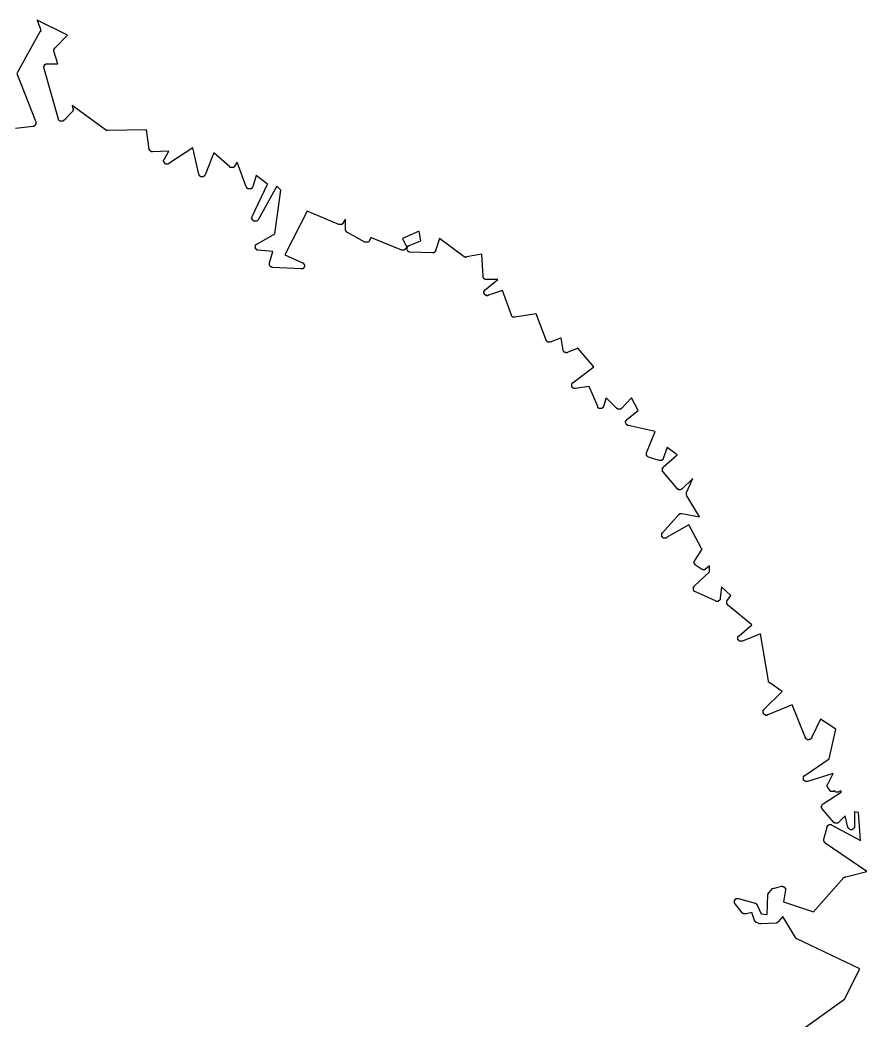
# Model space of a CAD drawing. Header units: metres. Extents: x 12 to 388, y 12 to 220.
# Drawn here: x 314.64 to 327.44, y 103.53 to 118.66 of the extents above; entities that cross this region are included whole.
import ezdxf

# ---------------------------------------------------------------- set-up
doc = ezdxf.new("R2010")
doc.units = ezdxf.units.M

msp = doc.modelspace()

# ---------------------------------------------------------------- linework, layer by layer
msp.add_lwpolyline([(326.07, 103.12), (327.1, 103.86), (327.33, 104.32), (326.38, 104.77), (326.37, 104.77), (326.37, 104.78), (326.36, 104.78), (326.36, 104.79), (326.17, 105.11), (326.1, 105.03), (326.09, 105.02), (326.08, 105.02), (326.08, 105.01), (326.07, 105.01), (325.84, 105), (325.83, 105), (325.82, 105), (325.77, 105.02), (325.76, 105.02), (325.76, 105.03), (325.75, 105.03), (325.75, 105.04), (325.74, 105.04), (325.74, 105.05), (325.7, 105.17), (325.62, 105.15), (325.61, 105.15), (325.6, 105.15), (325.59, 105.15), (325.58, 105.15), (325.57, 105.15), (325.57, 105.16), (325.56, 105.16), (325.45, 105.3), (325.44, 105.31), (325.44, 105.32), (325.44, 105.33), (325.44, 105.34), (325.44, 105.35), (325.44, 105.36), (325.45, 105.36), (325.45, 105.37), (325.46, 105.37), (325.46, 105.38), (325.47, 105.38), (325.48, 105.38), (325.49, 105.38), (325.5, 105.38), (325.75, 105.31), (325.76, 105.31), (325.76, 105.3), (325.77, 105.3), (325.77, 105.29), (325.78, 105.29), (325.78, 105.28), (325.84, 105.15), (325.93, 105.14), (325.94, 105.44), (325.94, 105.45), (325.95, 105.45), (325.95, 105.46), (325.95, 105.47), (325.96, 105.47), (326.01, 105.53), (326.02, 105.53), (326.03, 105.54), (326.04, 105.54), (326.15, 105.57), (326.16, 105.57), (326.17, 105.57), (326.17, 105.56), (326.18, 105.56), (326.19, 105.56), (326.2, 105.55), (326.2, 105.54), (326.21, 105.54), (326.21, 105.53), (326.21, 105.52), (326.21, 105.51), (326.18, 105.33), (326.63, 105.18), (327.09, 105.7), (327.1, 105.7), (327.11, 105.71), (327.12, 105.71), (327.44, 105.79), (326.81, 106.22), (326.81, 106.23), (326.8, 106.23), (326.8, 106.24), (326.79, 106.25), (326.79, 106.26), (326.79, 106.27), (326.79, 106.28), (326.84, 106.46), (326.84, 106.47), (326.84, 106.48), (326.85, 106.48), (326.85, 106.49), (326.86, 106.49), (326.87, 106.5), (326.88, 106.5), (326.89, 106.5), (326.9, 106.5), (326.91, 106.49), (327.34, 106.26), (327.31, 106.68), (327.25, 106.69), (327.25, 106.47), (327.25, 106.46), (327.25, 106.45), (327.24, 106.45), (327.24, 106.44), (327.23, 106.43), (327.22, 106.43), (327.21, 106.42), (327.2, 106.42), (327.19, 106.42), (327.18, 106.43), (327.17, 106.43), (327.17, 106.44), (327.16, 106.44), (327.16, 106.45), (327.15, 106.45), (327.15, 106.46), (327.11, 106.63), (327.01, 106.53), (327, 106.52), (326.99, 106.52), (326.98, 106.52), (326.97, 106.52), (326.96, 106.52), (326.95, 106.52), (326.95, 106.53), (326.94, 106.53), (326.77, 106.73), (326.76, 106.74), (326.76, 106.75), (326.75, 106.76), (326.75, 106.77), (326.76, 106.77), (326.76, 106.78), (326.76, 106.79), (326.77, 106.8), (326.78, 106.81), (327.05, 106.99), (327.05, 107.01), (327.02, 107), (327.01, 106.99), (327, 106.99), (326.99, 106.99), (326.98, 106.99), (326.97, 106.99), (326.96, 107), (326.95, 107.01), (326.94, 107.01), (326.94, 107), (326.93, 107), (326.92, 107), (326.91, 107), (326.9, 107), (326.89, 107), (326.89, 107.01), (326.88, 107.01), (326.88, 107.02), (326.85, 107.06), (326.85, 107.07), (326.84, 107.07), (326.84, 107.08), (326.84, 107.09), (326.84, 107.1), (326.85, 107.11), (326.93, 107.27), (326.54, 107.15), (326.53, 107.15), (326.52, 107.15), (326.51, 107.15), (326.5, 107.16), (326.49, 107.16), (326.49, 107.17), (326.48, 107.17), (326.48, 107.18), (326.48, 107.19), (326.48, 107.2), (326.48, 107.21), (326.48, 107.22), (326.48, 107.23), (326.49, 107.23), (326.49, 107.24), (326.5, 107.24), (326.87, 107.49), (326.97, 107.94), (326.74, 108.09), (326.6, 107.81), (326.6, 107.8), (326.59, 107.8), (326.59, 107.79), (326.58, 107.79), (326.57, 107.79), (326.57, 107.78), (326.56, 107.78), (326.55, 107.78), (326.54, 107.78), (326.53, 107.79), (326.52, 107.79), (326.52, 107.8), (326.51, 107.8), (326.51, 107.81), (326.31, 108.31), (325.94, 108.16), (325.93, 108.16), (325.93, 108.15), (325.92, 108.15), (325.91, 108.15), (325.91, 108.16), (325.9, 108.16), (325.89, 108.16), (325.89, 108.17), (325.88, 108.17), (325.88, 108.18), (325.87, 108.18), (325.87, 108.19), (325.87, 108.2), (325.87, 108.21), (325.87, 108.22), (325.87, 108.23), (325.88, 108.23), (325.88, 108.24), (326.16, 108.51), (325.97, 108.64), (325.96, 108.64), (325.96, 108.65), (325.95, 108.65), (325.95, 108.66), (325.95, 108.67), (325.83, 109.38), (325.56, 109.27), (325.55, 109.27), (325.54, 109.27), (325.53, 109.27), (325.52, 109.27), (325.51, 109.27), (325.51, 109.28), (325.5, 109.28), (325.5, 109.29), (325.49, 109.29), (325.49, 109.3), (325.49, 109.31), (325.49, 109.32), (325.49, 109.33), (325.49, 109.34), (325.5, 109.34), (325.5, 109.35), (325.51, 109.35), (325.7, 109.52), (325.33, 109.82), (325.33, 109.83), (325.32, 109.83), (325.32, 109.84), (325.32, 109.85), (325.32, 109.86), (325.32, 109.87), (325.32, 109.88), (325.33, 109.89), (325.38, 109.96), (325.24, 110.09), (325.22, 109.92), (325.22, 109.91), (325.22, 109.9), (325.21, 109.89), (325.2, 109.88), (325.19, 109.88), (325.19, 109.87), (325.18, 109.87), (325.17, 109.87), (325.16, 109.87), (325.15, 109.88), (324.84, 110.02), (324.83, 110.02), (324.83, 110.03), (324.82, 110.04), (324.82, 110.05), (324.82, 110.06), (324.82, 110.07), (324.82, 110.08), (324.82, 110.09), (324.83, 110.09), (324.83, 110.1), (325.06, 110.32), (325.06, 110.41), (325, 110.36), (324.99, 110.36), (324.99, 110.35), (324.98, 110.35), (324.97, 110.35), (324.96, 110.35), (324.95, 110.36), (324.94, 110.36), (324.85, 110.42), (324.85, 110.43), (324.84, 110.43), (324.84, 110.44), (324.83, 110.44), (324.83, 110.45), (324.83, 110.46), (324.83, 110.47), (324.83, 110.48), (324.84, 110.48), (324.84, 110.49), (324.95, 110.66), (324.94, 110.67), (324.93, 110.68), (324.93, 110.69), (324.75, 111.03), (324.41, 110.84), (324.41, 110.83), (324.4, 110.83), (324.39, 110.83), (324.38, 110.83), (324.37, 110.83), (324.36, 110.83), (324.36, 110.84), (324.35, 110.84), (324.35, 110.85), (324.34, 110.85), (324.34, 110.86), (324.34, 110.87), (324.34, 110.88), (324.34, 110.89), (324.34, 110.9), (324.34, 110.91), (324.35, 110.91), (324.6, 111.19), (324.61, 111.19), (324.61, 111.2), (324.62, 111.2), (324.63, 111.2), (324.64, 111.2), (324.91, 111.15), (324.72, 111.47), (324.71, 111.48), (324.71, 111.49), (324.71, 111.5), (324.71, 111.51), (324.71, 111.52), (324.81, 111.73), (324.64, 111.57), (324.63, 111.57), (324.62, 111.56), (324.61, 111.56), (324.6, 111.56), (324.59, 111.56), (324.59, 111.57), (324.58, 111.57), (324.57, 111.57), (324.57, 111.58), (324.36, 111.83), (324.35, 111.83), (324.35, 111.84), (324.35, 111.85), (324.35, 111.86), (324.35, 111.87), (324.35, 111.88), (324.35, 111.89), (324.36, 111.89), (324.36, 111.9), (324.57, 112.09), (324.42, 112.2), (324.36, 112.03), (324.36, 112.02), (324.35, 112.01), (324.34, 112.01), (324.34, 112), (324.33, 112), (324.32, 112), (324.31, 112), (324.3, 112), (324.14, 112.05), (324.13, 112.06), (324.12, 112.06), (324.12, 112.07), (324.11, 112.08), (324.11, 112.09), (324.11, 112.1), (324.11, 112.11), (324.11, 112.12), (324.24, 112.44), (323.83, 112.53), (323.82, 112.53), (323.82, 112.54), (323.81, 112.54), (323.8, 112.55), (323.8, 112.56), (323.79, 112.57), (323.79, 112.58), (323.79, 112.59), (323.8, 112.6), (323.8, 112.61), (323.81, 112.61), (323.81, 112.62), (323.98, 112.76), (323.88, 112.95), (323.73, 112.79), (323.72, 112.79), (323.72, 112.78), (323.71, 112.78), (323.7, 112.78), (323.69, 112.78), (323.68, 112.78), (323.67, 112.78), (323.67, 112.79), (323.66, 112.79), (323.5, 112.95), (323.46, 112.82), (323.46, 112.81), (323.45, 112.81), (323.45, 112.8), (323.44, 112.8), (323.44, 112.79), (323.43, 112.79), (323.42, 112.79), (323.41, 112.79), (323.4, 112.79), (323.39, 112.79), (323.38, 112.8), (323.37, 112.8), (323.37, 112.81), (323.37, 112.82), (323.24, 113.12), (323.03, 113.09), (323.02, 113.09), (323.01, 113.09), (323, 113.1), (322.99, 113.1), (322.99, 113.11), (322.98, 113.11), (322.98, 113.12), (322.98, 113.13), (322.98, 113.14), (322.98, 113.15), (322.98, 113.16), (322.99, 113.17), (322.99, 113.18), (323, 113.18), (323.31, 113.42), (323.07, 113.7), (323.06, 113.7), (323.06, 113.69), (323.05, 113.69), (322.92, 113.64), (322.91, 113.63), (322.9, 113.63), (322.89, 113.63), (322.88, 113.64), (322.87, 113.64), (322.86, 113.64), (322.86, 113.65), (322.85, 113.66), (322.85, 113.67), (322.82, 113.85), (322.81, 113.85), (322.65, 113.79), (322.64, 113.79), (322.63, 113.79), (322.62, 113.79), (322.61, 113.79), (322.61, 113.8), (322.6, 113.8), (322.6, 113.81), (322.59, 113.81), (322.59, 113.82), (322.44, 114.22), (322.12, 114.17), (322.11, 114.17), (322.1, 114.17), (322.09, 114.17), (322.08, 114.18), (322.07, 114.19), (322.07, 114.2), (321.93, 114.57), (321.72, 114.5), (321.71, 114.5), (321.71, 114.49), (321.7, 114.49), (321.69, 114.49), (321.69, 114.5), (321.68, 114.5), (321.67, 114.5), (321.67, 114.51), (321.66, 114.51), (321.66, 114.52), (321.65, 114.53), (321.65, 114.54), (321.65, 114.55), (321.65, 114.56), (321.66, 114.56), (321.66, 114.57), (321.66, 114.58), (321.67, 114.58), (321.86, 114.74), (321.69, 114.74), (321.68, 114.74), (321.67, 114.74), (321.66, 114.75), (321.65, 114.75), (321.65, 114.76), (321.64, 114.77), (321.64, 114.78), (321.64, 114.79), (321.62, 115.12), (321.39, 115.08), (321.38, 115.07), (321.37, 115.07), (321.37, 115.08), (321.36, 115.08), (321.35, 115.08), (320.98, 115.36), (320.92, 115.17), (320.92, 115.16), (320.91, 115.16), (320.91, 115.15), (320.9, 115.15), (320.9, 115.14), (320.89, 115.14), (320.88, 115.14), (320.87, 115.14), (320.53, 115.15), (320.52, 115.15), (320.51, 115.16), (320.5, 115.16), (320.5, 115.17), (320.49, 115.18), (320.49, 115.19), (320.49, 115.2), (320.49, 115.21), (320.49, 115.22), (320.49, 115.23), (320.5, 115.23), (320.5, 115.24), (320.51, 115.24), (320.51, 115.25), (320.52, 115.25), (320.7, 115.32), (320.67, 115.47), (320.42, 115.36), (320.47, 115.25), (320.48, 115.25), (320.48, 115.24), (320.48, 115.23), (320.48, 115.22), (320.48, 115.21), (320.47, 115.21), (320.47, 115.2), (320.46, 115.2), (320.46, 115.19), (320.45, 115.19), (320.44, 115.18), (320.43, 115.18), (320.42, 115.18), (320.41, 115.18), (319.95, 115.37), (319.94, 115.37), (319.92, 115.33), (319.92, 115.32), (319.91, 115.31), (319.9, 115.3), (319.89, 115.3), (319.88, 115.3), (319.87, 115.3), (319.86, 115.3), (319.85, 115.3), (319.59, 115.45), (319.58, 115.45), (319.58, 115.46), (319.57, 115.46), (319.57, 115.47), (319.56, 115.48), (319.56, 115.49), (319.56, 115.65), (319.52, 115.59), (319.52, 115.58), (319.51, 115.58), (319.51, 115.57), (319.5, 115.57), (319.49, 115.57), (319.48, 115.57), (319.47, 115.57), (319.46, 115.57), (318.98, 115.77), (318.64, 115.11), (318.91, 114.99), (318.92, 114.99), (318.92, 114.98), (318.93, 114.98), (318.93, 114.97), (318.94, 114.96), (318.94, 114.95), (318.94, 114.94), (318.94, 114.93), (318.93, 114.92), (318.93, 114.91), (318.92, 114.91), (318.92, 114.9), (318.91, 114.9), (318.9, 114.9), (318.89, 114.9), (318.46, 114.92), (318.45, 114.92), (318.44, 114.93), (318.43, 114.93), (318.42, 114.94), (318.41, 114.95), (318.41, 114.96), (318.41, 114.97), (318.41, 114.98), (318.41, 114.99), (318.46, 115.16), (318.24, 115.18), (318.23, 115.18), (318.22, 115.18), (318.22, 115.19), (318.21, 115.19), (318.21, 115.2), (318.2, 115.2), (318.2, 115.21), (318.2, 115.22), (318.19, 115.23), (318.2, 115.24), (318.2, 115.25), (318.2, 115.26), (318.21, 115.26), (318.21, 115.27), (318.22, 115.27), (318.49, 115.43), (318.58, 116.09), (318.52, 116.15), (318.24, 115.64), (318.23, 115.63), (318.22, 115.62), (318.21, 115.62), (318.2, 115.62), (318.19, 115.62), (318.18, 115.62), (318.17, 115.62), (318.17, 115.63), (318.16, 115.63), (318.16, 115.64), (318.15, 115.64), (318.15, 115.65), (318.15, 115.66), (318.14, 115.66), (318.14, 115.67), (318.15, 115.67), (318.15, 115.68), (318.15, 115.69), (318.38, 116.18), (318.21, 116.31), (318.16, 116.14), (318.15, 116.13), (318.15, 116.12), (318.14, 116.12), (318.14, 116.11), (318.13, 116.11), (318.12, 116.11), (318.11, 116.11), (318.1, 116.11), (318.09, 116.11), (318.08, 116.11), (318.08, 116.12), (318.07, 116.12), (318.07, 116.13), (318.06, 116.14), (317.92, 116.51), (317.88, 116.45), (317.88, 116.44), (317.87, 116.44), (317.87, 116.43), (317.86, 116.43), (317.85, 116.43), (317.84, 116.43), (317.83, 116.43), (317.82, 116.43), (317.81, 116.43), (317.81, 116.44), (317.57, 116.65), (317.44, 116.32), (317.43, 116.31), (317.43, 116.3), (317.42, 116.3), (317.41, 116.29), (317.4, 116.29), (317.39, 116.29), (317.38, 116.29), (317.37, 116.29), (317.37, 116.3), (317.36, 116.3), (317.36, 116.31), (317.35, 116.31), (317.35, 116.32), (317.34, 116.33), (317.25, 116.73), (316.89, 116.49), (316.88, 116.48), (316.87, 116.48), (316.86, 116.48), (316.85, 116.48), (316.84, 116.48), (316.84, 116.49), (316.83, 116.49), (316.82, 116.5), (316.82, 116.51), (316.82, 116.52), (316.81, 116.52), (316.81, 116.53), (316.81, 116.54), (316.82, 116.55), (316.89, 116.68), (316.64, 116.67), (316.63, 116.67), (316.62, 116.67), (316.62, 116.68), (316.61, 116.68), (316.6, 116.69), (316.6, 116.7), (316.59, 116.7), (316.59, 116.71), (316.55, 117), (315.96, 116.99), (315.95, 116.99), (315.94, 116.99), (315.94, 117), (315.93, 117), (315.43, 117.37), (315.44, 117.32), (315.45, 117.32), (315.45, 117.31), (315.45, 117.3), (315.44, 117.3), (315.44, 117.29), (315.44, 117.28), (315.43, 117.27), (315.3, 117.14), (315.29, 117.14), (315.29, 117.13), (315.28, 117.13), (315.27, 117.13), (315.26, 117.13), (315.25, 117.13), (315.24, 117.13), (315.23, 117.14), (315.22, 117.15), (315.22, 117.16), (315, 117.94), (315, 117.95), (315, 117.96), (315.01, 117.97), (315.01, 117.98), (315.01, 117.99), (315.02, 117.99), (315.03, 117.99), (315.03, 118), (315.04, 118), (315.05, 118), (315.21, 118), (315.15, 118.19), (315.15, 118.2), (315.15, 118.21), (315.15, 118.22), (315.16, 118.22), (315.16, 118.23), (315.16, 118.24), (315.17, 118.24), (315.36, 118.43), (314.9, 118.66), (314.95, 118.52), (314.95, 118.51), (314.95, 118.5), (314.95, 118.49), (314.95, 118.48), (314.94, 118.48), (314.59, 117.85), (314.88, 117.12), (314.88, 117.11), (314.88, 117.1), (314.88, 117.09), (314.88, 117.08), (314.87, 117.08), (314.87, 117.07), (314.86, 117.06), (314.85, 117.06), (314.85, 117.05), (314.84, 117.05), (314.57, 117.02)])

doc.saveas('drawing.dxf')
